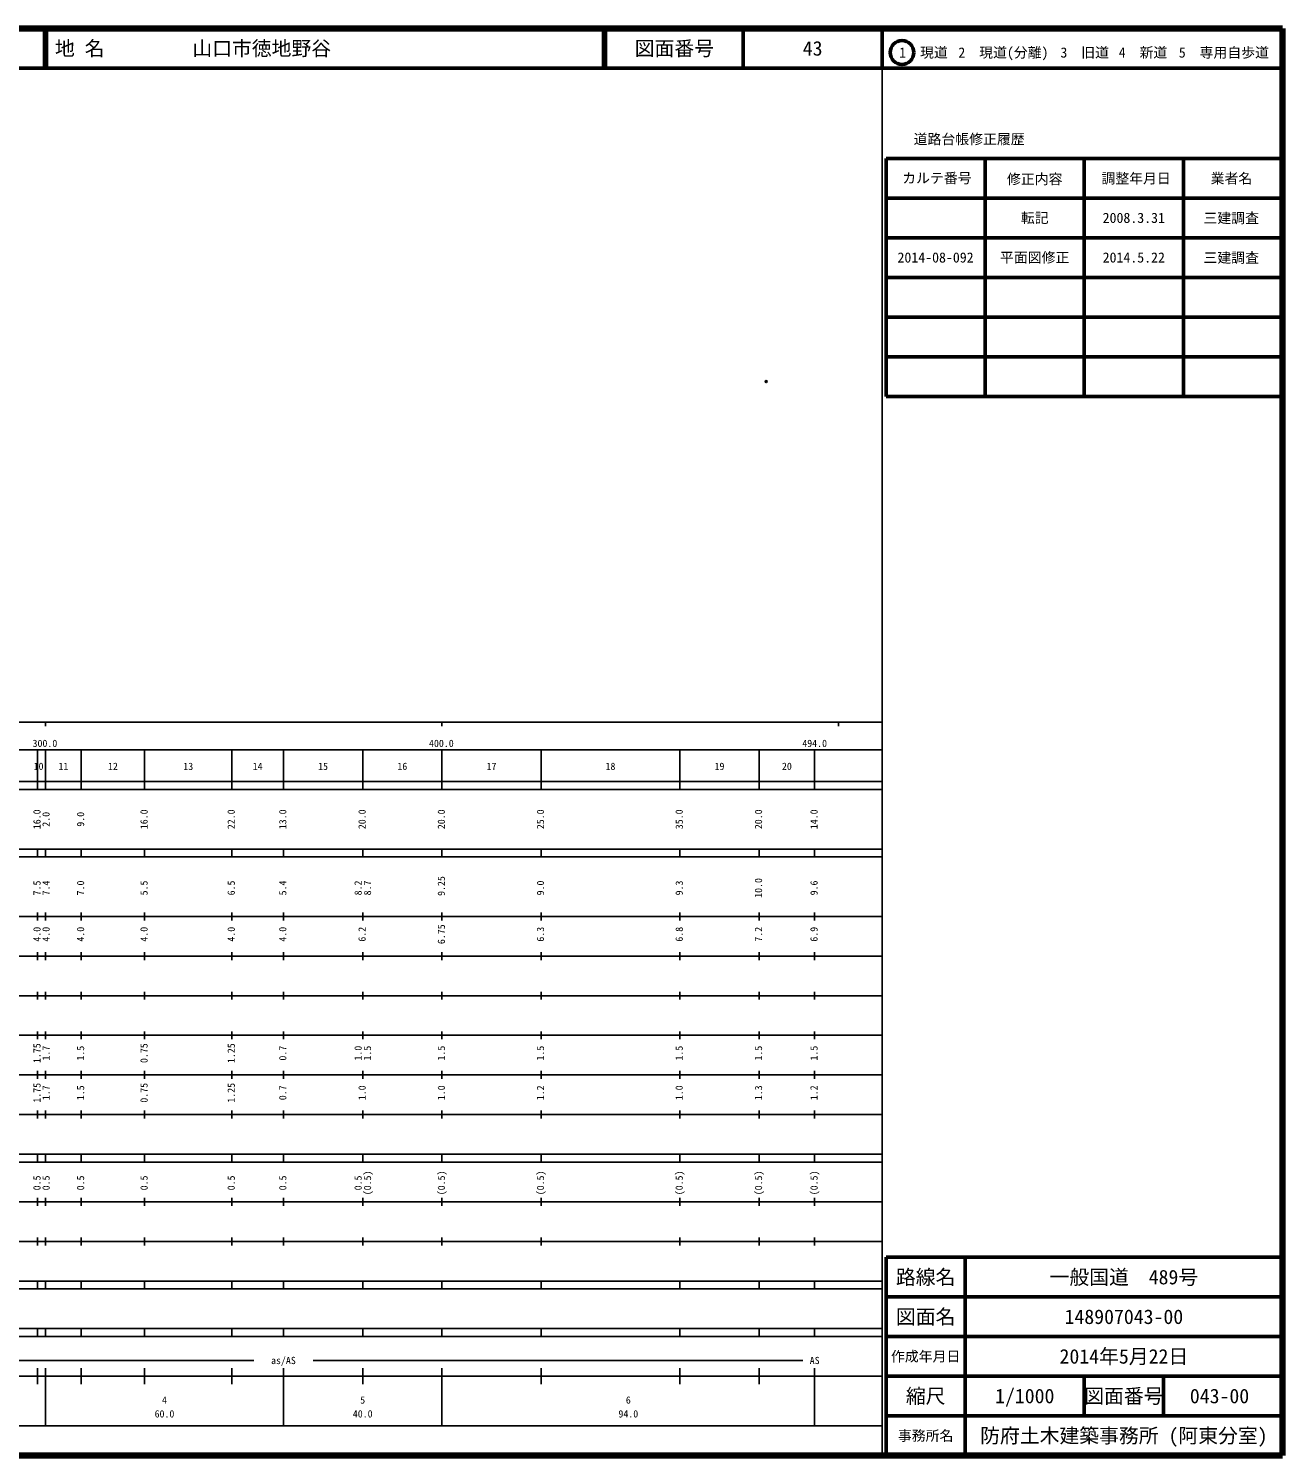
# Model space of a CAD drawing. Units: millimetres on the paper. Extents: x 40 to 680, y 20 to 380.
# Drawn here: x 363.7 to 680, y 20 to 380 of the extents above; entities that cross this region are included whole.
import ezdxf
from ezdxf.enums import TextEntityAlignment as Align

# ---------------------------------------------------------------- set-up
doc = ezdxf.new("R2010")
doc.units = ezdxf.units.MM
doc.header["$PDMODE"] = 32
doc.header["$PDSIZE"] = 0.5
doc.layers.add('M-OTRS', color=6, linetype='Continuous')
doc.layers.add('M-TTL-TXT', color=7, linetype='Continuous')
for name, color, linetype, lineweight in [('M-TTL', 2, 'Continuous', 140), ('M-TTL-BAND', 7, 'Continuous', 25), ('M-TTL-FRAM', 2, 'Continuous', 50), ('M-TTL-LINE', 7, 'Continuous', 50)]:
    doc.layers.add(name, color=color, linetype=linetype, lineweight=lineweight)
doc.styles.add('ＭＳ ゴシック', font='')
doc.styles.get('ＭＳ ゴシック').set_extended_font_data('MS Gothic')

msp = doc.modelspace()

# ---------------------------------------------------------------- linework, layer by layer
at = {"layer": 'M-OTRS'}
msp.add_point((549.78, 290.924), dxfattribs=at)
at = {"layer": 'M-TTL'}
for p, q in [((680, 380), (40, 380)), ((680, 20), (680, 380)), ((40, 20), (680, 20))]:
    msp.add_line(p, q, dxfattribs=at)
at = {"layer": 'M-TTL-BAND'}
for p, q in [((579, 20), (579, 370)), ((40, 205), (579, 205)), ((368, 205), (368, 204)), ((468, 205), (468, 204)), ((568, 205), (568, 204)), ((68, 198), (579, 198)), ((366, 188), (366, 198)), ((368, 188), (368, 198)), ((377, 188), (377, 198)), ((393, 188), (393, 198)), ((415, 188), (415, 198)), ((428, 188), (428, 198)), ((448, 188), (448, 198)), ((468, 188), (468, 198)), ((493, 188), (493, 198)), ((528, 188), (528, 198)), ((548, 188), (548, 198)), ((562, 188), (562, 198)), ((40, 190), (579, 190)), ((40, 188), (579, 188)), ((40, 173), (579, 173)), ((366, 171), (366, 173)), ((368, 171), (368, 173)), ((377, 171), (377, 173)), ((393, 171), (393, 173)), ((415, 171), (415, 173)), ((428, 171), (428, 173)), ((448, 171), (448, 173)), ((468, 171), (468, 173)), ((493, 171), (493, 173)), ((528, 171), (528, 173)), ((548, 171), (548, 173)), ((562, 171), (562, 173)), ((40, 171), (579, 171)), ((40, 156), (579, 156)), ((366, 155), (366, 157)), ((368, 155), (368, 157)), ((377, 155), (377, 157)), ((393, 155), (393, 157)), ((415, 155), (415, 157)), ((428, 155), (428, 157)), ((448, 155), (448, 157)), ((468, 155), (468, 157)), ((493, 155), (493, 157)), ((528, 155), (528, 157)), ((548, 155), (548, 157)), ((562, 155), (562, 157)), ((46, 146), (579, 146)), ((366, 145), (366, 147)), ((368, 145), (368, 147)), ((377, 145), (377, 147)), ((393, 145), (393, 147)), ((415, 145), (415, 147)), ((428, 145), (428, 147)), ((448, 145), (448, 147)), ((468, 145), (468, 147)), ((493, 145), (493, 147)), ((528, 145), (528, 147)), ((548, 145), (548, 147)), ((562, 145), (562, 147)), ((366, 135), (366, 137)), ((368, 135), (368, 137)), ((377, 135), (377, 137)), ((393, 135), (393, 137)), ((415, 135), (415, 137)), ((428, 135), (428, 137)), ((448, 135), (448, 137)), ((468, 135), (468, 137)), ((493, 135), (493, 137)), ((528, 135), (528, 137)), ((548, 135), (548, 137)), ((562, 135), (562, 137)), ((52, 136), (579, 136)), ((46, 126), (579, 126)), ((366, 125), (366, 127)), ((368, 125), (368, 127)), ((377, 125), (377, 127)), ((393, 125), (393, 127)), ((415, 125), (415, 127)), ((428, 125), (428, 127)), ((448, 125), (448, 127)), ((468, 125), (468, 127)), ((493, 125), (493, 127)), ((528, 125), (528, 127)), ((548, 125), (548, 127)), ((562, 125), (562, 127)), ((52, 116), (579, 116)), ((366, 115), (366, 117)), ((368, 115), (368, 117)), ((377, 115), (377, 117)), ((393, 115), (393, 117)), ((415, 115), (415, 117)), ((428, 115), (428, 117)), ((448, 115), (448, 117)), ((468, 115), (468, 117)), ((493, 115), (493, 117)), ((528, 115), (528, 117)), ((548, 115), (548, 117)), ((562, 115), (562, 117)), ((46, 106), (579, 106)), ((366, 105), (366, 107)), ((368, 105), (368, 107)), ((377, 105), (377, 107)), ((393, 105), (393, 107)), ((415, 105), (415, 107)), ((428, 105), (428, 107)), ((448, 105), (448, 107)), ((468, 105), (468, 107)), ((493, 105), (493, 107)), ((528, 105), (528, 107)), ((548, 105), (548, 107)), ((562, 105), (562, 107)), ((40, 96), (579, 96)), ((40, 94), (579, 94)), ((366, 94), (366, 96)), ((368, 94), (368, 96)), ((377, 94), (377, 96)), ((393, 94), (393, 96)), ((415, 94), (415, 96)), ((428, 94), (428, 96)), ((448, 94), (448, 96)), ((468, 94), (468, 96)), ((493, 94), (493, 96)), ((528, 94), (528, 96)), ((548, 94), (548, 96)), ((562, 94), (562, 96)), ((49, 84), (579, 84)), ((366, 83), (366, 85)), ((368, 83), (368, 85)), ((377, 83), (377, 85)), ((393, 83), (393, 85)), ((415, 83), (415, 85)), ((428, 83), (428, 85)), ((448, 83), (448, 85)), ((468, 83), (468, 85)), ((493, 83), (493, 85)), ((528, 83), (528, 85)), ((548, 83), (548, 85)), ((562, 83), (562, 85)), ((40, 74), (579, 74)), ((366, 73), (366, 75)), ((368, 73), (368, 75)), ((377, 73), (377, 75)), ((393, 73), (393, 75)), ((415, 73), (415, 75)), ((428, 73), (428, 75)), ((448, 73), (448, 75)), ((468, 73), (468, 75)), ((493, 73), (493, 75)), ((528, 73), (528, 75)), ((548, 73), (548, 75)), ((562, 73), (562, 75)), ((40, 64), (579, 64)), ((40, 62), (579, 62)), ((366, 62), (366, 64)), ((368, 62), (368, 64)), ((377, 62), (377, 64)), ((393, 62), (393, 64)), ((415, 62), (415, 64)), ((428, 62), (428, 64)), ((448, 62), (448, 64)), ((468, 62), (468, 64)), ((493, 62), (493, 64)), ((528, 62), (528, 64)), ((548, 62), (548, 64)), ((562, 62), (562, 64)), ((40, 52), (579, 52)), ((366, 50), (366, 52)), ((368, 50), (368, 52)), ((377, 50), (377, 52)), ((393, 50), (393, 52)), ((415, 50), (415, 52)), ((428, 50), (428, 52)), ((448, 50), (448, 52)), ((468, 50), (468, 52)), ((493, 50), (493, 52)), ((528, 50), (528, 52)), ((548, 50), (548, 52)), ((562, 50), (562, 52)), ((40, 50), (579, 50)), ((71, 44), (420.5, 44)), ((435.5, 44), (559, 44)), ((40, 40), (579, 40)), ((366, 38), (366, 42)), ((368, 27.5), (368, 42)), ((377, 38), (377, 42)), ((393, 38), (393, 42)), ((415, 38), (415, 42)), ((428, 27.5), (428, 42)), ((448, 38), (448, 42)), ((468, 27.5), (468, 42)), ((493, 38), (493, 42)), ((528, 38), (528, 42)), ((548, 38), (548, 42)), ((562, 27.5), (562, 42)), ((68, 27.5), (579, 27.5))]:
    msp.add_line(p, q, dxfattribs=at)
at = {"layer": 'M-TTL-FRAM'}
for p, q in [((580, 347.197), (580, 287.197)), ((580, 347.197), (680, 347.197)), ((580, 287.197), (680, 287.197)), ((680, 70), (580, 70)), ((580, 70), (580, 20))]:
    msp.add_line(p, q, dxfattribs=at)
at = {"layer": 'M-TTL-LINE'}
for p, q in [((367.75, 380), (367.75, 370)), ((368.25, 380), (368.25, 370)), ((508.747, 380), (508.747, 370)), ((509.247, 380), (509.247, 370)), ((543.997, 380), (543.997, 370)), ((579, 380), (579, 370)), ((40, 370), (680, 370)), ((605, 347.197), (605, 287.197)), ((630, 347.197), (630, 287.197)), ((655, 347.197), (655, 287.197)), ((580, 337.197), (680, 337.197)), ((580, 327.197), (680, 327.197)), ((580, 317.197), (680, 317.197)), ((580, 307.197), (680, 307.197)), ((580, 297.197), (680, 297.197)), ((600, 70), (600, 20)), ((680, 60), (580, 60)), ((680, 50), (580, 50)), ((680, 40), (580, 40)), ((630, 40), (630, 30)), ((650, 40), (650, 30)), ((680, 30), (580, 30))]:
    msp.add_line(p, q, dxfattribs=at)
msp.add_circle((584.031, 373.958), 3, dxfattribs=at)

# ---------------------------------------------------------------- texts
at = {"layer": 'M-TTL-BAND', "style": 'ＭＳ ゴシック'}
for s, p in [('300.0', (367.844, 198.195)), ('400.0', (467.844, 198.195)), ('494.0', (562, 198.195)), ('10', (366.24, 192.405)), ('11', (372.5, 192.405)), ('12', (385, 192.405)), ('13', (404, 192.405)), ('14', (421.5, 192.405)), ('15', (438, 192.405)), ('16', (458, 192.405)), ('17', (480.5, 192.405)), ('18', (510.5, 192.405)), ('19', (538, 192.405)), ('20', (555, 192.405)), ('as/AS', (428, 42.5)), ('AS', (562, 42.5)), ('4', (398, 32.523)), ('5', (448, 32.523)), ('6', (515, 32.523)), ('60.0', (398, 29.033)), ('40.0', (448, 29.033)), ('94.0', (515, 29.033))]:
    msp.add_text(s, height=1.833, dxfattribs=at).set_placement(p, align=Align.BOTTOM_CENTER)
for s, p in [('16.0', (367.29, 180.5)), ('2.0', (369.58, 180.5)), ('9.0', (378.29, 180.5)), ('16.0', (394.29, 180.5)), ('22.0', (416.29, 180.5)), ('13.0', (429.29, 180.5)), ('20.0', (449.29, 180.5)), ('20.0', (469.29, 180.5)), ('25.0', (494.29, 180.5)), ('35.0', (529.29, 180.5)), ('20.0', (549.29, 180.5)), ('14.0', (563.29, 180.5)), ('9.25', (469.29, 163.665)), ('7.5', (367.29, 163.174)), ('7.4', (369.58, 163.174)), ('7.0', (378.29, 163.174)), ('5.5', (394.29, 163.174)), ('6.5', (416.29, 163.174)), ('5.4', (429.29, 163.174)), ('8.2', (448.29, 163.174)), ('8.7', (450.66, 163.174)), ('9.0', (494.29, 163.174)), ('9.3', (529.29, 163.174)), ('10.0', (549.29, 163.174)), ('9.6', (563.29, 163.174)), ('4.0', (367.29, 151.5)), ('4.0', (369.58, 151.5)), ('4.0', (378.29, 151.5)), ('4.0', (394.29, 151.5)), ('4.0', (416.29, 151.5)), ('4.0', (429.29, 151.5)), ('6.2', (449.29, 151.5)), ('6.75', (469.29, 151.5)), ('6.3', (494.29, 151.5)), ('6.8', (529.29, 151.5)), ('7.2', (549.29, 151.5)), ('6.9', (563.29, 151.5)), ('1.75', (367.29, 121.5)), ('1.7', (369.58, 121.5)), ('1.5', (378.29, 121.5)), ('0.75', (394.29, 121.5)), ('1.25', (416.29, 121.5)), ('0.7', (429.29, 121.5)), ('1.0', (448.29, 121.5)), ('1.5', (450.66, 121.5)), ('1.5', (469.29, 121.5)), ('1.5', (494.29, 121.5)), ('1.5', (529.29, 121.5)), ('1.5', (549.29, 121.5)), ('1.5', (563.29, 121.5)), ('1.75', (367.29, 111.5)), ('1.7', (369.58, 111.5)), ('1.5', (378.29, 111.5)), ('0.75', (394.29, 111.5)), ('1.25', (416.29, 111.5)), ('0.7', (429.29, 111.5)), ('1.0', (449.29, 111.5)), ('1.0', (469.29, 111.5)), ('1.2', (494.29, 111.5)), ('1.0', (529.29, 111.5)), ('1.3', (549.29, 111.5)), ('1.2', (563.29, 111.5)), ('0.5', (367.29, 88.764)), ('0.5', (369.58, 88.764)), ('0.5', (378.29, 88.764)), ('0.5', (394.29, 88.764)), ('0.5', (416.29, 88.764)), ('0.5', (429.29, 88.764)), ('0.5', (448.29, 88.764)), ('(0.5)', (450.66, 88.764)), ('(0.5)', (469.29, 88.764)), ('(0.5)', (494.29, 88.764)), ('(0.5)', (529.29, 88.764)), ('(0.5)', (549.29, 88.764)), ('(0.5)', (563.29, 88.764))]:
    msp.add_text(s, height=1.833, rotation=90, dxfattribs=at).set_placement(p, align=Align.BOTTOM_CENTER)
at = {"layer": 'M-TTL-TXT', "style": 'ＭＳ ゴシック'}
for s, p in [('地 名', (370.38, 375)), ('山口市徳地野谷', (405.024, 375))]:
    msp.add_text(s, height=3.666, dxfattribs=at).set_placement(p, align=Align.MIDDLE_LEFT)
for s, height, p in [('図面番号', 3.666, (526.622, 375)), ('43', 3.666, (561.497, 375)), ('1\u3000現道', 2.566, (589.448, 373.958)), ('2\u3000現道(分離)', 2.566, (609.619, 373.958)), ('3\u3000旧道', 2.566, (630.121, 373.958)), ('4\u3000新道', 2.566, (644.824, 373.958)), ('5\u3000専用自歩道', 2.566, (665.228, 373.958)), ('道路台帳修正履歴', 2.566, (600.968, 352.113)), ('カルテ番号', 2.566, (592.839, 342.277)), ('修正内容', 2.566, (617.509, 342.023)), ('調整年月日', 2.566, (643.089, 342.197)), ('業者名', 2.566, (667.134, 342.197)), ('転記', 2.566, (617.5, 332.245)), ('2008.3.31', 2.566, (642.5, 332.245)), ('三建調査', 2.566, (667.077, 332.189)), ('2014-08-092', 2.566, (592.5, 322.245)), ('平面図修正', 2.566, (617.5, 322.245)), ('2014.5.22', 2.566, (642.5, 322.245)), ('三建調査', 2.566, (667.077, 322.189)), ('路線名', 3.666, (590, 65)), ('路線名', 3.666, (590, 65)), ('一般国道\u3000489号', 3.666, (640, 65)), ('図面名', 3.666, (590, 55)), ('図面名', 3.666, (590, 55)), ('148907043-00', 3.666, (640, 55)), ('2014年5月22日', 3.666, (640, 45)), ('作成年月日', 2.566, (590, 45)), ('作成年月日', 2.566, (590, 45)), ('縮尺', 3.666, (590, 35)), ('縮尺', 3.666, (590, 35)), ('1/1000', 3.666, (615, 35)), ('図面番号', 3.666, (640, 35)), ('図面番号', 3.666, (640, 35)), ('043-00', 3.666, (664.125, 35)), ('事務所名', 2.566, (590, 25)), ('事務所名', 2.566, (590, 25)), ('防府土木建築事務所 (阿東分室)', 3.666, (640, 25))]:
    msp.add_text(s, height=height, dxfattribs=at).set_placement(p, align=Align.MIDDLE_CENTER)

doc.saveas('drawing.dxf')
